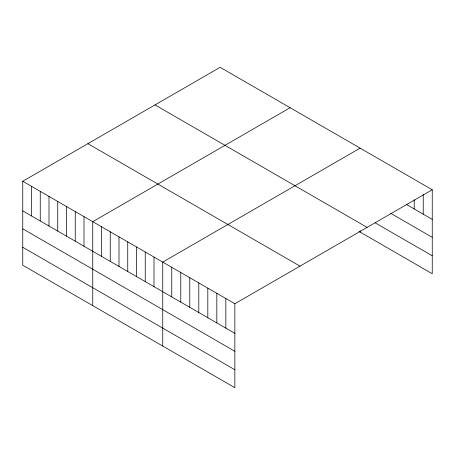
<?xml version="1.0" encoding="UTF-8"?>
<svg xmlns="http://www.w3.org/2000/svg" width="455" height="455" viewBox="0 0 455 455"><rect width="100%" height="100%" fill="white"/><g stroke="black" fill="none" stroke-linecap="round" stroke-linejoin="round"><path stroke-width="0.68" d="M22.75 181.272L234.86 303.735L234.86 387.688L22.75 265.225L22.75 181.272L220.14 67.312L432.25 189.775L432.25 273.728L358.967 231.413M290.136 107.727L92.746 221.687L92.746 305.641M360.132 148.137L162.742 262.097L162.742 346.05M234.86 303.735L432.25 189.775M406.406 204.46L432.25 219.378M390.782 213.372L432.25 237.311M375.159 222.831L432.25 255.79M155.001 104.917L367.111 227.381M87.889 143.666L299.999 266.13M22.75 210.881L234.86 333.339M22.75 228.814L234.86 351.277M22.75 247.292L234.86 369.756M423.235 194.439L423.235 214.174M414.221 199.808L414.221 208.97M360.132 230.708L360.132 232.09M225.845 298.531L225.845 328.135M216.83 293.327L216.83 322.931M207.816 288.123L207.816 317.726M198.801 282.919L198.801 312.522M189.786 277.715L189.786 307.318M180.771 272.505L180.771 302.114M171.757 267.301L171.757 296.91M153.995 257.047L153.995 286.656M145.242 251.996L145.242 281.599M136.494 246.946L136.494 276.549M127.741 241.895L127.741 271.498M118.994 236.839L118.994 266.448M110.246 231.788L110.246 261.397M101.493 226.738L101.493 256.347M83.999 216.637L83.999 246.24M75.246 211.586L75.246 241.19M66.498 206.53L66.498 236.139M57.745 201.48L57.745 231.089M48.998 196.429L48.998 226.033M40.25 191.379L40.25 220.982M31.497 186.328L31.497 215.932"/></g></svg>
